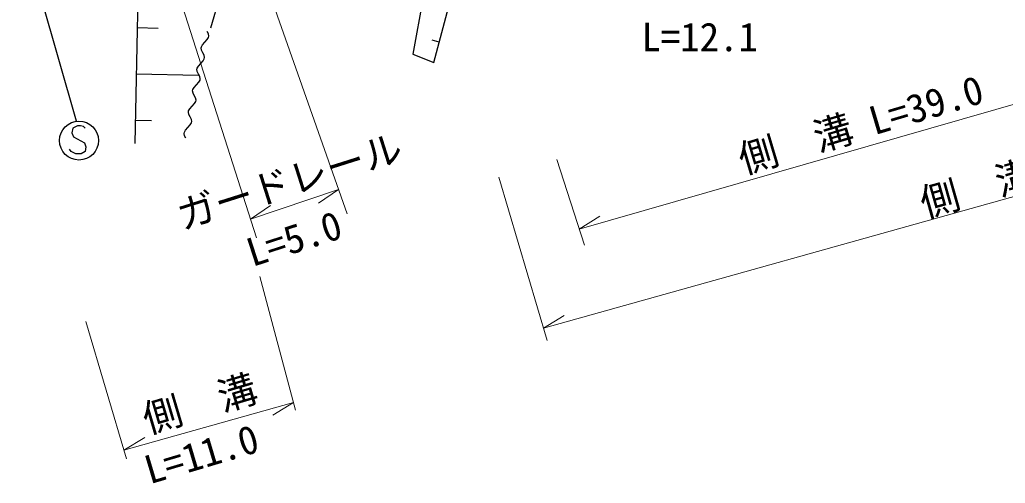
# Model space of a CAD drawing. Units: millimetres, scale not verified. Extents: x 40000 to 680000, y 20000 to 380000.
# Drawn here: x 240092 to 303362, y 240675 to 270450 of the extents above; entities that cross this region are included whole.
import ezdxf
from ezdxf.enums import TextEntityAlignment as Align

# ---------------------------------------------------------------- set-up
doc = ezdxf.new("R2010")
doc.units = ezdxf.units.MM
doc.header["$LTSCALE"] = 1000
for name, color, linetype, lineweight in [('M-BGD', 7, 'Continuous', 25), ('M-BGD-EXST', 7, 'Continuous', 25), ('M-STR-HTXT', 7, 'Continuous', 13)]:
    doc.layers.add(name, color=color, linetype=linetype, lineweight=lineweight)
doc.styles.add('ＭＳ ゴシック', font='')
doc.styles.get('ＭＳ ゴシック').set_extended_font_data('MS Gothic')

msp = doc.modelspace()

# ---------------------------------------------------------------- linework, layer by layer
at = {"layer": 'M-BGD'}
for p, q in [((247776, 277376), (247490, 262508)), ((266806, 276403), (265335, 268244)), ((266672, 267709), (268768, 275511)), ((253104, 272575), (252340, 269901)), ((247633, 269942), (248991, 269916)), ((252203, 269542), (252121, 269702)), ((252231, 269394), (252203, 269542)), ((251836, 268845), (252132, 269185)), ((252132, 269185), (252214, 269312)), ((252214, 269312), (252231, 269394)), ((267021, 269010), (266578, 269129)), ((251737, 268636), (251754, 268718)), ((251765, 268488), (251737, 268636)), ((251754, 268718), (251836, 268845)), ((251848, 268328), (251765, 268488)), ((251930, 268169), (251848, 268328)), ((251563, 267471), (251859, 267812)), ((251859, 267812), (251941, 267939)), ((251958, 268021), (251930, 268169)), ((251941, 267939), (251958, 268021)), ((265335, 268244), (266672, 267709)), ((251464, 267263), (251481, 267345)), ((251492, 267114), (251464, 267263)), ((251481, 267345), (251563, 267471)), ((251575, 266955), (251492, 267114)), ((247576, 266968), (251567, 266891)), ((251290, 266098), (251586, 266439)), ((251657, 266796), (251575, 266955)), ((251586, 266439), (251668, 266566)), ((251685, 266648), (251657, 266796)), ((251668, 266566), (251685, 266648)), ((251191, 265890), (251208, 265972)), ((251219, 265741), (251191, 265890)), ((251208, 265972), (251290, 266098)), ((251302, 265582), (251219, 265741)), ((251384, 265423), (251302, 265582)), ((251313, 265066), (251395, 265192)), ((251412, 265275), (251384, 265423)), ((251395, 265192), (251412, 265275)), ((250918, 264516), (250935, 264599)), ((250946, 264368), (250918, 264516)), ((250935, 264599), (251017, 264725)), ((251017, 264725), (251313, 265066)), ((247519, 263994), (248555, 263974)), ((251029, 264209), (250946, 264368)), ((251111, 264050), (251029, 264209)), ((251139, 263902), (251111, 264050)), ((251122, 263819), (251139, 263902)), ((250645, 263143), (250662, 263226)), ((250662, 263226), (250744, 263352)), ((250744, 263352), (251040, 263693)), ((251040, 263693), (251122, 263819)), ((250673, 262995), (250645, 263143)), ((250756, 262836), (250673, 262995))]:
    msp.add_line(p, q, dxfattribs=at)
at = {"layer": 'M-BGD-EXST'}
for p, q in [((240092, 276619), (243721, 263957)), ((243497, 263487), (243447, 263187)), ((243797, 263637), (243497, 263487)), ((243997, 263637), (243797, 263637)), ((244197, 263587), (243997, 263637)), ((244297, 263487), (244197, 263587)), ((243447, 263187), (243547, 262937)), ((243547, 262937), (244247, 262537)), ((243397, 261987), (243297, 262137)), ((243697, 261837), (243397, 261987)), ((244297, 261987), (244047, 261837)), ((244247, 262537), (244347, 262287)), ((244347, 262287), (244297, 261987)), ((244047, 261837), (243697, 261837))]:
    msp.add_line(p, q, dxfattribs=at)
msp.add_circle((243897, 262687), 1250, dxfattribs=at)
at = {"layer": 'M-STR-HTXT'}
for p, q in [((249771, 273690), (255295, 256440)), ((255779, 273109), (261109, 257991)), ((273721, 250637), (338320, 268739)), ((276014, 257005), (314385, 268017)), ((274580, 261478), (276345, 255973)), ((270841, 260335), (273957, 249845)), ((254907, 257649), (260558, 259553)), ((260558, 259553), (259271, 258676)), ((254907, 257649), (256195, 258526)), ((276014, 257005), (277340, 257823)), ((255498, 253948), (257794, 245367)), ((273721, 250637), (275052, 251446)), ((244333, 251077), (246949, 242241)), ((246784, 242798), (257663, 245856)), ((257663, 245856), (256333, 245045)), ((246784, 242798), (248114, 243608))]:
    msp.add_line(p, q, dxfattribs=at)

# ---------------------------------------------------------------- texts
at = {"layer": 'M-STR-HTXT', "style": 'ＭＳ ゴシック'}
msp.add_text('L=12.1', height=1833, dxfattribs=at).set_placement((280002, 267879), align=Align.BOTTOM_LEFT)
for s, rotation, p in [('側\u3000溝 L=39.0', 16.6, (286728, 259999)), ('側\u3000溝 L=67.0', 15.9, (298357, 257193)), ('ガードレール', 17.6, (250701, 256417)), ('L=5.0', 17.9, (255189, 254040)), ('側\u3000溝', 16.5, (248470, 243323)), ('L=11.0', 16.6, (248592, 240077))]:
    msp.add_text(s, height=1833, rotation=rotation, dxfattribs=at).set_placement(p, align=Align.BOTTOM_LEFT)

doc.saveas('drawing.dxf')
